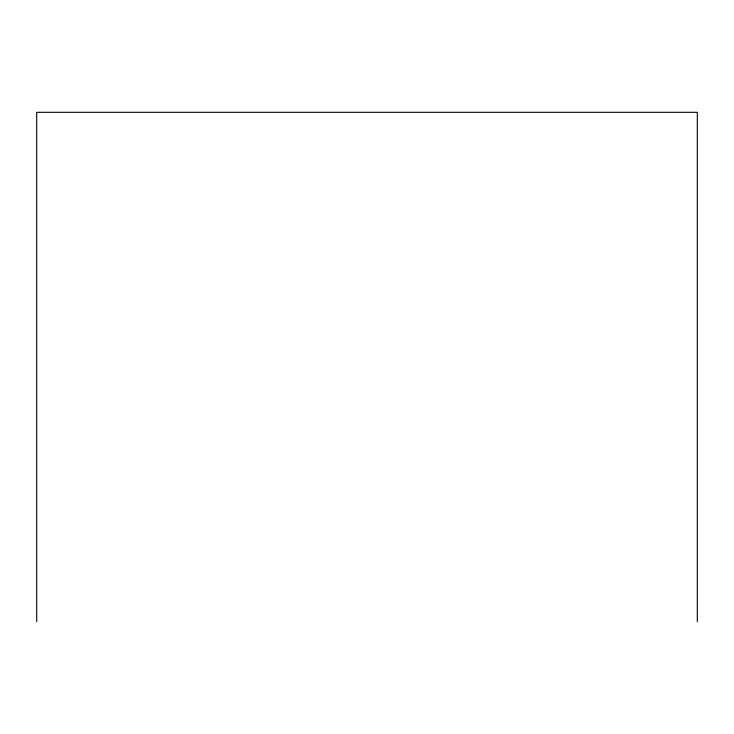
<?xml version="1.0" encoding="UTF-8"?>
<svg xmlns="http://www.w3.org/2000/svg" width="734" height="734" viewBox="0 0 734 734"><rect width="100%" height="100%" fill="white"/><g stroke="black" fill="none" stroke-linecap="round" stroke-linejoin="round"><path stroke-width="1.1" d="M697.3 621.689L697.3 112.311L36.7 112.311L36.7 621.689"/></g></svg>
